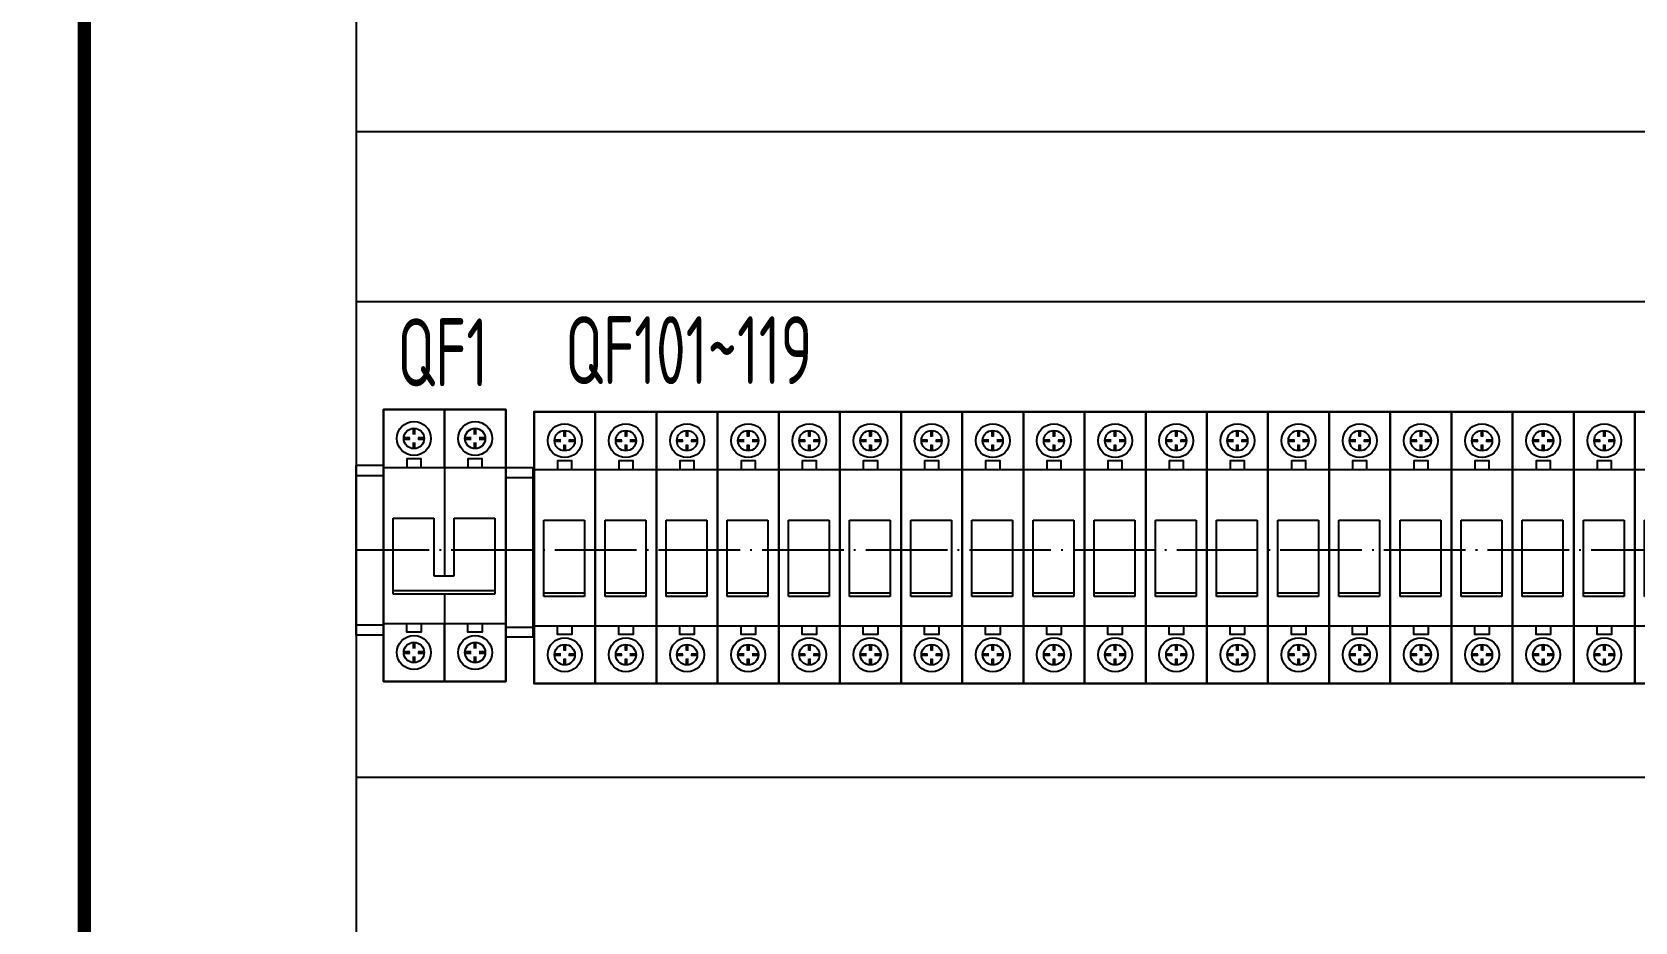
# Model space of a CAD drawing. Header units: millimetres. Extents: x 30557 to 235556, y -116603 to -73383.
# Drawn here: x 176019.9 to 176491.7, y -74559.7 to -74297.7 of the extents above; entities that cross this region are included whole.
import ezdxf

# ---------------------------------------------------------------- set-up
doc = ezdxf.new("R2010")
doc.units = ezdxf.units.MM
doc.linetypes.add('ZWCAD_ISO04W100', pattern=[30.5, 24, -3, 0.5, -3])
doc.layers.add('1', color=3, linetype='Continuous')
doc.layers.add('AXIS', color=4, linetype='Continuous')
doc.layers.add('_0', color=7, linetype='Continuous', lineweight=25)
doc.layers.add('_Drawing', color=7, linetype='Continuous', lineweight=25)
doc.styles.add('supcon', font='sceie.shx', dxfattribs={"width": 0.75, "height": 40, "bigfont": 'sceic.shx'})
doc.dimstyles.new('supcon', dxfattribs={"dimtxt": 20, "dimasz": 20, "dimexe": 10, "dimexo": 10, "dimgap": 5, "dimtad": 1, "dimtoh": 1, "dimdec": 0, "dimzin": 0, "dimdsep": 46, "dimtxsty": 'supcon', "dimcen": 0.09, "dimclrd": 2, "dimclre": 2, "dimclrt": 2, "dimadec": 0, "dimazin": 0, "dimtfac": 1, "dimtdec": 0, "dimtofl": 0, "dimtmove": 0, "dimatfit": 3, "dimfxl": 1, "dimtolj": 1, "dimtzin": 0, "dimarcsym": 0})

# ---------------------------------------------------------------- blocks, each defined once
blk = doc.blocks.new('*D205')
at = {"layer": '_Drawing', "color": 2, "linetype": 'Continuous', "lineweight": -2}
for p, q in [((176025.27, -73767.16), (175916.22, -73767.16)), ((175926.22, -73787.16), (175926.22, -75647.16)), ((176025.27, -75667.16), (175916.22, -75667.16))]:
    blk.add_line(p, q, dxfattribs=at)
at = {"layer": '_Drawing', "color": 2}
for points in [[(175929.56, -73787.16), (175922.89, -73787.16), (175926.22, -73767.16)], [(175922.89, -75647.16), (175929.56, -75647.16), (175926.22, -75667.16)]]:
    blk.add_solid(points, dxfattribs=at)
at = {"layer": 'DEFPOINTS', "color": 0}
for p in [(176035.27, -73767.16), (175926.22, -75667.16), (176035.27, -75667.16)]:
    blk.add_point(p, dxfattribs=at)
at = {"layer": '_Drawing', "color": 2, "insert": (175901.22, -74717.16), "char_height": 40, "attachment_point": 5, "rotation": 90, "style": 'supcon'}
blk.add_mtext('\\A1;1900', dxfattribs=at)
blk = doc.blocks.new('2P空开')
at = {"ltscale": 100}
for p, q in [((6397.37, 37021.27), (6397.37, 36972.32)), ((6397.37, 37021.27), (6397.37, 36972.32)), ((6397.37, 37021.27), (6397.37, 36972.32)), ((6397.37, 37021.27), (6397.37, 36972.32)), ((6397.37, 37021.27), (6397.37, 36972.32)), ((6415.37, 37021.27), (6415.37, 36941.27)), ((6415.37, 37021.27), (6415.37, 36941.27)), ((6415.37, 37021.27), (6415.37, 36941.27)), ((6415.37, 37021.27), (6415.37, 36941.27)), ((6385.37, 37012.77), (6387.22, 37012.77)), ((6388.37, 37013.92), (6388.37, 37015.77)), ((6389.52, 37012.77), (6391.37, 37012.77)), ((6403.37, 37012.77), (6405.22, 37012.77)), ((6406.37, 37013.92), (6406.37, 37015.77)), ((6407.52, 37012.77), (6409.37, 37012.77)), ((6388.37, 37009.77), (6388.37, 37011.62)), ((6406.37, 37009.77), (6406.37, 37011.62)), ((6379.37, 37004.27), (6397.37, 37004.27)), ((6397.37, 37004.27), (6415.37, 37004.27)), ((6397.37, 36966.93), (6397.37, 36941.27)), ((6397.37, 36966.93), (6397.37, 36941.27)), ((6397.37, 36966.93), (6397.37, 36941.27)), ((6397.37, 36966.93), (6397.37, 36941.27)), ((6397.37, 36966.93), (6397.37, 36941.27)), ((6379.37, 36958.27), (6397.37, 36958.27)), ((6388.37, 36958.27), (6393.51, 36958.27)), ((6397.37, 36958.27), (6415.37, 36958.27)), ((6406.37, 36958.27), (6411.51, 36958.27)), ((6388.37, 36952.77), (6388.37, 36950.92)), ((6406.37, 36952.77), (6406.37, 36950.92)), ((6385.37, 36949.77), (6387.22, 36949.77)), ((6388.37, 36948.62), (6388.37, 36946.77)), ((6389.52, 36949.77), (6391.37, 36949.77)), ((6403.37, 36949.77), (6405.22, 36949.77)), ((6406.37, 36948.62), (6406.37, 36946.77)), ((6407.52, 36949.77), (6409.37, 36949.77))]:
    blk.add_line(p, q, dxfattribs=at)
for p, q in [((6382.22, 36989.35), (6394.19, 36989.35)), ((6382.22, 36966.93), (6382.22, 36989.35)), ((6394.19, 36989.35), (6394.19, 36972.32)), ((6400.22, 36989.35), (6412.19, 36989.35)), ((6400.22, 36972.32), (6400.22, 36989.35)), ((6412.19, 36989.35), (6412.19, 36966.93)), ((6394.19, 36972.32), (6397.37, 36972.32)), ((6397.37, 36972.32), (6400.22, 36972.32)), ((6382.22, 36968), (6397.37, 36968)), ((6397.37, 36966.93), (6382.22, 36966.93)), ((6397.37, 36968), (6412.19, 36968)), ((6412.19, 36966.93), (6397.37, 36966.93))]:
    blk.add_line(p, q)
at = {"lineweight": 30}
for points in [[(6397.37, 36941.27), (6379.37, 36941.27), (6379.37, 37021.27), (6397.37, 37021.27)], [(6397.37, 37021.27), (6415.37, 37021.27), (6415.37, 36941.27), (6397.37, 36941.27)]]:
    blk.add_lwpolyline(points, dxfattribs=at)
at = {"ltscale": 100}
for points in [[(6397.37, 37004.27), (6397.37, 37021.27), (6379.37, 37021.27), (6379.37, 37004.27)], [(6397.37, 37004.27), (6397.37, 37021.27)], [(6397.37, 37021.27), (6397.37, 37004.27)], [(6415.37, 37004.27), (6415.37, 37021.27), (6397.37, 37021.27), (6397.37, 37004.27)], [(6379.37, 36958.27), (6379.37, 36941.27), (6397.37, 36941.27), (6397.37, 36958.27)], [(6397.37, 36958.27), (6397.37, 36941.27)], [(6397.37, 36941.27), (6397.37, 36958.27)], [(6397.37, 36958.27), (6397.37, 36941.27), (6415.37, 36941.27), (6415.37, 36958.27)]]:
    blk.add_lwpolyline(points, dxfattribs=at)
at = {"ltscale": 100, "const_width": 1}
for points in [[(6385.37, 37012.77), (6387.22, 37012.77)], [(6388.37, 37013.92), (6388.37, 37015.77)], [(6388.37, 37009.77), (6388.37, 37011.62)], [(6389.52, 37012.77), (6391.37, 37012.77)], [(6403.37, 37012.77), (6405.22, 37012.77)], [(6406.37, 37013.92), (6406.37, 37015.77)], [(6406.37, 37009.77), (6406.37, 37011.62)], [(6407.52, 37012.77), (6409.37, 37012.77)], [(6388.37, 36952.77), (6388.37, 36950.92)], [(6406.37, 36952.77), (6406.37, 36950.92)], [(6385.37, 36949.77), (6387.22, 36949.77)], [(6388.37, 36948.62), (6388.37, 36946.77)], [(6389.52, 36949.77), (6391.37, 36949.77)], [(6403.37, 36949.77), (6405.22, 36949.77)], [(6406.37, 36948.62), (6406.37, 36946.77)], [(6407.52, 36949.77), (6409.37, 36949.77)]]:
    blk.add_lwpolyline(points, dxfattribs=at)
at = {"ltscale": 100}
for points in [[(6386.26, 37004.27), (6390.48, 37004.27), (6390.48, 37006.8), (6386.26, 37006.8)], [(6404.26, 37004.27), (6408.48, 37004.27), (6408.48, 37006.8), (6404.26, 37006.8)], [(6386.26, 36958.27), (6390.48, 36958.27), (6390.48, 36955.74), (6386.26, 36955.74)], [(6404.26, 36958.27), (6408.48, 36958.27), (6408.48, 36955.74), (6404.26, 36955.74)]]:
    blk.add_lwpolyline(points, close=True, dxfattribs=at)
for centre, radius in [((6388.37, 37012.77), 5), ((6406.37, 37012.77), 5), ((6388.37, 37012.77), 3), ((6406.37, 37012.77), 3), ((6388.37, 36949.77), 5), ((6388.37, 36949.77), 3), ((6406.37, 36949.77), 5), ((6406.37, 36949.77), 3)]:
    blk.add_circle(centre, radius, dxfattribs=at)
at = {"layer": '1'}
for points in [[(6379.37, 37021.27), (6397.37, 37021.27)], [(6397.37, 37021.27), (6415.37, 37021.27)], [(6397.37, 37021.27), (6397.37, 37021.27)]]:
    blk.add_lwpolyline(points, dxfattribs=at)
at = {"layer": '_0'}
for points in [[(6397.37, 36941.27), (6379.37, 36941.27), (6379.37, 37021.27), (6397.37, 37021.27)], [(6397.37, 37021.27), (6415.37, 37021.27), (6415.37, 36941.27), (6397.37, 36941.27)]]:
    blk.add_lwpolyline(points, dxfattribs=at)
at = {"layer": 'AXIS', "linetype": 'ByBlock'}
blk.add_line((6379.37, 37021.27), (6397.37, 37021.27), dxfattribs=at)
blk = doc.blocks.new('1P空开')
at = {"ltscale": 100}
for p, q in [((6483.53, 37017.33), (6483.53, 36954.33)), ((6483.53, 37017.33), (6483.53, 36954.33)), ((6483.53, 37017.33), (6483.53, 36954.33)), ((6483.53, 37017.33), (6483.53, 36954.33)), ((6483.53, 37017.33), (6483.53, 36954.33)), ((6471.53, 37008.83), (6473.39, 37008.83)), ((6474.53, 37009.98), (6474.53, 37011.83)), ((6474.53, 37005.83), (6474.53, 37007.68)), ((6475.68, 37008.83), (6477.53, 37008.83)), ((6465.53, 37000.33), (6483.53, 37000.33)), ((6465.53, 36954.33), (6483.53, 36954.33)), ((6474.53, 36954.33), (6479.68, 36954.33)), ((6471.53, 36945.83), (6473.39, 36945.83)), ((6474.53, 36948.83), (6474.53, 36946.98)), ((6475.68, 36945.83), (6477.53, 36945.83)), ((6474.53, 36944.68), (6474.53, 36942.83))]:
    blk.add_line(p, q, dxfattribs=at)
for p, q in [((6468.39, 36985.41), (6480.36, 36985.41)), ((6468.39, 36962.99), (6468.39, 36985.41)), ((6480.36, 36985.41), (6480.36, 36962.99)), ((6468.39, 36964.06), (6480.36, 36964.06)), ((6480.36, 36962.99), (6468.39, 36962.99))]:
    blk.add_line(p, q)
at = {"lineweight": 30}
blk.add_lwpolyline([(6483.53, 36937.33), (6465.53, 36937.33), (6465.53, 37017.33), (6483.53, 37017.33)], dxfattribs=at)
at = {"ltscale": 100}
for points in [[(6483.53, 37000.33), (6483.53, 37017.33), (6465.53, 37017.33), (6465.53, 37000.33)], [(6483.53, 37000.33), (6483.53, 37017.33)], [(6483.53, 37017.33), (6483.53, 37000.33)], [(6465.53, 36954.33), (6465.53, 36937.33), (6483.53, 36937.33), (6483.53, 36954.33)], [(6483.53, 36954.33), (6483.53, 36937.33)], [(6483.53, 36937.33), (6483.53, 36954.33)]]:
    blk.add_lwpolyline(points, dxfattribs=at)
at = {"ltscale": 100, "const_width": 1}
for points in [[(6474.53, 37009.98), (6474.53, 37011.83)], [(6471.53, 37008.83), (6473.39, 37008.83)], [(6474.53, 37005.83), (6474.53, 37007.68)], [(6475.68, 37008.83), (6477.53, 37008.83)], [(6471.53, 36945.83), (6473.39, 36945.83)], [(6474.53, 36948.83), (6474.53, 36946.98)], [(6475.68, 36945.83), (6477.53, 36945.83)], [(6474.53, 36944.68), (6474.53, 36942.83)]]:
    blk.add_lwpolyline(points, dxfattribs=at)
at = {"ltscale": 100}
for points in [[(6472.42, 37000.33), (6476.65, 37000.33), (6476.65, 37002.86), (6472.42, 37002.86)], [(6472.42, 36954.33), (6476.65, 36954.33), (6476.65, 36951.8), (6472.42, 36951.8)]]:
    blk.add_lwpolyline(points, close=True, dxfattribs=at)
for centre, radius in [((6474.53, 37008.83), 5), ((6474.53, 37008.83), 3), ((6474.53, 36945.83), 5), ((6474.53, 36945.83), 3)]:
    blk.add_circle(centre, radius, dxfattribs=at)
at = {"layer": '1'}
for points in [[(6465.54, 37017.33), (6483.53, 37017.33)], [(6483.53, 37017.33), (6483.54, 37017.33)]]:
    blk.add_lwpolyline(points, dxfattribs=at)
at = {"layer": '_0'}
blk.add_lwpolyline([(6483.53, 36937.33), (6465.53, 36937.33), (6465.53, 37017.33), (6483.53, 37017.33)], dxfattribs=at)
at = {"layer": 'AXIS', "linetype": 'ByBlock'}
blk.add_line((6465.54, 37017.33), (6483.54, 37017.33), dxfattribs=at)
blk = doc.blocks.new('固定块')
for p, q in [((516096.27, 339845.14), (516104.27, 339845.14)), ((516096.27, 339795.14), (516096.27, 339845.14)), ((516104.27, 339845.14), (516104.27, 339795.14)), ((516096.27, 339842.14), (516104.27, 339842.14)), ((516096.27, 339798.14), (516104.27, 339798.14)), ((516104.27, 339795.14), (516096.27, 339795.14))]:
    blk.add_line(p, q)

msp = doc.modelspace()

# ---------------------------------------------------------------- linework, layer by layer
at = {"lineweight": -3}
for p, q in [((176655.28, -74327.15), (176115.29, -74327.15)), ((176655.28, -74377.15), (176115.29, -74377.15)), ((176655.28, -74517.15), (176115.29, -74517.15))]:
    msp.add_line(p, q, dxfattribs=at)
at = {"color": 4, "linetype": 'ZWCAD_ISO04W100', "lineweight": -3}
msp.add_line((176655.28, -74450.23), (176115.29, -74450.23), dxfattribs=at)
at = {"layer": '_Drawing'}
msp.add_line((176115.27, -74147.16), (176115.27, -75427.22), dxfattribs=at)
at = {"layer": '_Drawing', "color": 1, "const_width": 4}
msp.add_lwpolyline([(176035.27, -73767.16), (176735.28, -73767.16), (176735.27, -75667.21), (176035.27, -75667.16)], close=True, dxfattribs=at)

# ---------------------------------------------------------------- block references
at = {"lineweight": -3}
for name, p in [('2P空开', (169743.92, -111430.14)), ('2P空开', (169743.92, -111430.14)), ('1P空开', (169702.13, -111426.85)), ('1P空开', (169720.13, -111426.85)), ('1P空开', (169738.13, -111426.85)), ('1P空开', (169756.13, -111426.85)), ('1P空开', (169774.13, -111426.85)), ('1P空开', (169792.13, -111426.85)), ('1P空开', (169810.13, -111426.85)), ('1P空开', (169828.13, -111426.85)), ('1P空开', (169846.13, -111426.85)), ('1P空开', (169864.13, -111426.85)), ('1P空开', (169882.13, -111426.85)), ('1P空开', (169900.13, -111426.85)), ('1P空开', (169918.13, -111426.85)), ('1P空开', (169936.13, -111426.85)), ('1P空开', (169954.13, -111426.85)), ('1P空开', (169972.13, -111426.85)), ('1P空开', (169990.13, -111426.85)), ('1P空开', (170008.13, -111426.85)), ('1P空开', (170026.13, -111426.85))]:
    msp.add_blockref(name, p, dxfattribs=at)
for p in [(-339980.98, -414270.37), (-339936.98, -414271.02)]:
    msp.add_blockref('固定块', p)

# ---------------------------------------------------------------- texts
at = {"layer": '1', "color": 3, "style": 'supcon', "width": 0.75}
for s, p in [('QF1', (176127.37, -74402.02)), ('QF101~119', (176176.78, -74401.38))]:
    msp.add_text(s, height=20, dxfattribs=at).set_placement(p)

# ---------------------------------------------------------------- dimensions: what is measured, and where the dimension line sits
at = {"layer": '_Drawing', "linetype": 'Continuous'}
dim = msp.add_linear_dim(base=(175926.22, -75667.16), p1=(176035.27, -73767.16), p2=(176035.27, -75667.16), angle=90, dimstyle='supcon', dxfattribs=at)
dim.commit()
dim.dimension.update_dxf_attribs({"geometry": '*D205', "text_midpoint": (175926.22, -74717.16), "dimtype": 160})

doc.saveas('drawing.dxf')
